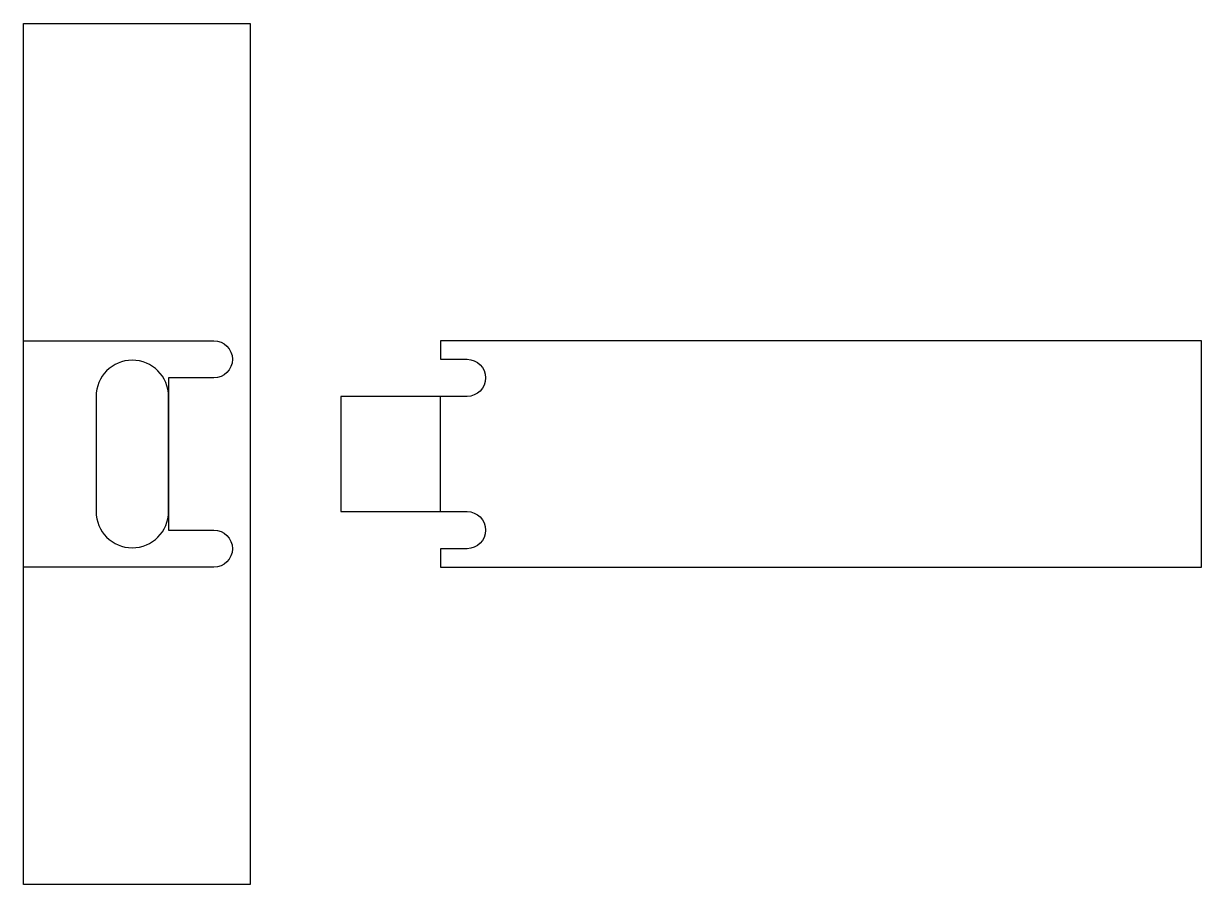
# Model space of a CAD drawing. Extents: x -70 to 190, y -70 to 120.
import ezdxf

# ---------------------------------------------------------------- set-up
doc = ezdxf.new("R2010")
doc.units = 0
doc.layers.add('1', color=7, linetype='CONTINUOUS')

msp = doc.modelspace()

# ---------------------------------------------------------------- linework, layer by layer
at = {"layer": '1', "color": 7, "linetype": 'CONTINUOUS'}
msp.add_line((22, 12.3), (22, 37.7), dxfattribs=at)
msp.add_lwpolyline([(-20, -70), (-70, -70), (-70, 120), (-20, 120)], close=True, dxfattribs=at)
for points in [[(-70, 50), (-28, 50), (-28, 50, -1), (-28, 41.8), (-28, 41.8), (-38, 41.8), (-38, 41.8), (-38, 8.2), (-38, 8.2), (-28, 8.2), (-28, 8.2, -1), (-28, 0), (-28, 0), (-70, 0)], [(22, 50), (22, 45.9), (22, 45.9), (27.9, 45.9), (27.9, 45.9, -1), (27.9, 37.7), (27.9, 37.7), (0, 37.7), (0, 37.7), (0, 12.3), (0, 12.3), (27.90011, 12.3), (27.89989, 12.3, -1), (27.90011, 4.1), (27.90011, 4.1), (22, 4.1), (22, 4.1), (22, 0)]]:
    msp.add_lwpolyline(points, format="xyb", dxfattribs=at)
msp.add_lwpolyline([(22, 0), (190, 0), (190, 50), (22, 50)], dxfattribs=at)
msp.add_lwpolyline([(-38, 37.7, 1), (-54, 37.7), (-54, 37.7), (-54, 12.3), (-54, 12.3, 1), (-38, 12.3), (-38, 12.3)], format="xyb", close=True, dxfattribs=at)

doc.saveas('drawing.dxf')
